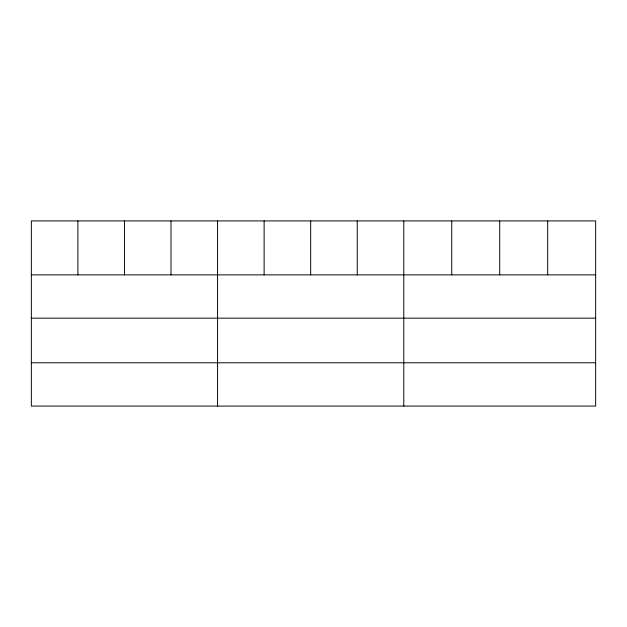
<?xml version="1.0" encoding="UTF-8"?>
<svg xmlns="http://www.w3.org/2000/svg" width="627" height="627" viewBox="0 0 627 627"><rect width="100%" height="100%" fill="white"/><g stroke="black" fill="none" stroke-linecap="round" stroke-linejoin="round"><path stroke-width="0.94" d="M595.65 318.171L595.65 220.916L31.35 220.916L31.35 406.084L595.65 406.084L595.65 318.171L31.35 318.171M31.35 274.869L595.65 274.869M31.35 362.782L595.65 362.782M547.684 220.916L547.684 274.869M499.719 220.916L499.719 274.869M451.753 220.916L451.753 274.869M403.788 220.916L403.788 406.084M357.233 220.916L357.233 274.869M310.678 220.916L310.678 274.869M264.124 220.916L264.124 274.869M217.569 220.916L217.569 406.084M171.014 220.916L171.014 274.869M124.46 220.916L124.46 274.869M77.905 220.916L77.905 274.869"/></g></svg>
